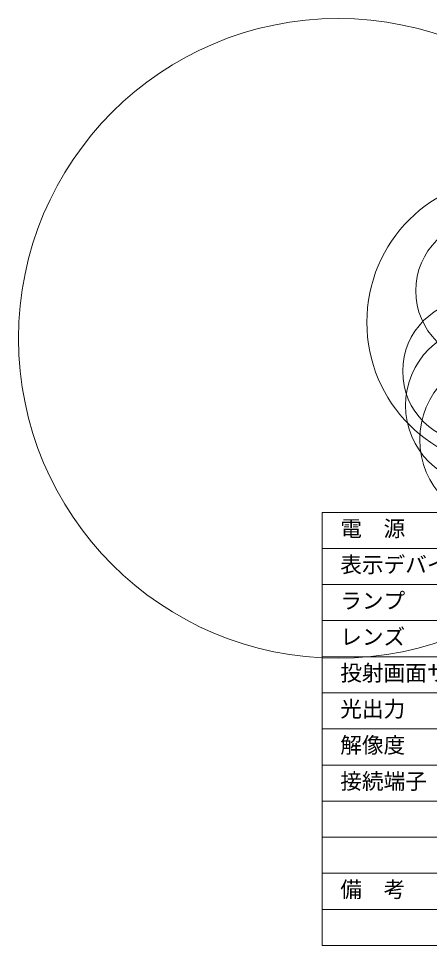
# Model space of a CAD drawing. Units: millimetres, scale not verified. Extents: x -105 to 63, y -56 to 72.
# Drawn here: x -104.6 to -47.6, y -56.5 to 71.9 of the extents above; entities that cross this region are included whole.
import ezdxf
from ezdxf.enums import TextEntityAlignment as Align

# ---------------------------------------------------------------- set-up
doc = ezdxf.new("R2010")
doc.units = ezdxf.units.MM
doc.header["$LTSCALE"] = 0.125
doc.layers.add('0-1_MOJI1', color=7, linetype='Continuous')
doc.layers.add('0-2_WAKU', color=1, linetype='Continuous', lineweight=18)
doc.layers.add('0-5_GAIKEI', color=1, linetype='Continuous', lineweight=18)
doc.styles.add('ＭＳ ゴシック', font='')
doc.styles.get('ＭＳ ゴシック').set_extended_font_data('MS Gothic')

msp = doc.modelspace()

# ---------------------------------------------------------------- linework, layer by layer
at = {"layer": '0-2_WAKU', "color": 4}
for p, q in [((-62.4907, -56.4967), (-62.4907, 3.5033)), ((-62.4907, 3.5033), (62.5093, 3.5033)), ((-62.4907, -56.4967), (62.5093, -56.4967))]:
    msp.add_line(p, q, dxfattribs=at)
at = {"layer": '0-2_WAKU'}
for p, q in [((-62.4907, -1.4967), (62.5093, -1.4967)), ((62.5093, -6.4967), (-62.4907, -6.4967)), ((62.5093, -11.4967), (-62.4907, -11.4967)), ((62.5093, -16.4967), (-62.4907, -16.4967)), ((-62.4907, -21.4967), (62.5093, -21.4967)), ((-62.4907, -26.4967), (62.5093, -26.4967)), ((-62.4907, -31.4967), (62.5093, -31.4967)), ((-62.4907, -36.4967), (62.5093, -36.4967)), ((-62.4907, -41.4967), (62.5093, -41.4967)), ((-62.4907, -46.4967), (62.5093, -46.4967)), ((-62.4907, -51.4967), (62.5093, -51.4967))]:
    msp.add_line(p, q, dxfattribs=at)
at = {"layer": '0-5_GAIKEI'}
for centre, radius in [((-60.2818, 27.6086), 44.3139), ((-36.1908, 29.8507), 20.1188), ((-39.621, 34.1996), 9.9057), ((-41.422, 23.0585), 9.917), ((-39.9395, 18.3076), 11.015), ((-37.4119, 13.5809), 11.5681)]:
    msp.add_circle(centre, radius, dxfattribs=at)

# ---------------------------------------------------------------- texts
at = {"layer": '0-1_MOJI1', "style": 'ＭＳ ゴシック'}
for s, p in [('電\u3000源', (-59.9907, -0.4967)), ('表示デバイス', (-59.9907, -5.4967)), ('ランプ', (-59.9907, -10.4967)), ('レンズ', (-59.9907, -15.4967)), ('投射画面サイズ', (-59.9907, -20.4967)), ('光出力', (-59.9907, -25.4967)), ('解像度', (-59.9907, -30.4967)), ('接続端子', (-59.9907, -35.4967)), ('備\u3000考', (-59.9907, -50.4967))]:
    msp.add_text(s, height=2.199, dxfattribs=at).set_placement(p, align=Align.BOTTOM_LEFT)

doc.saveas('drawing.dxf')
